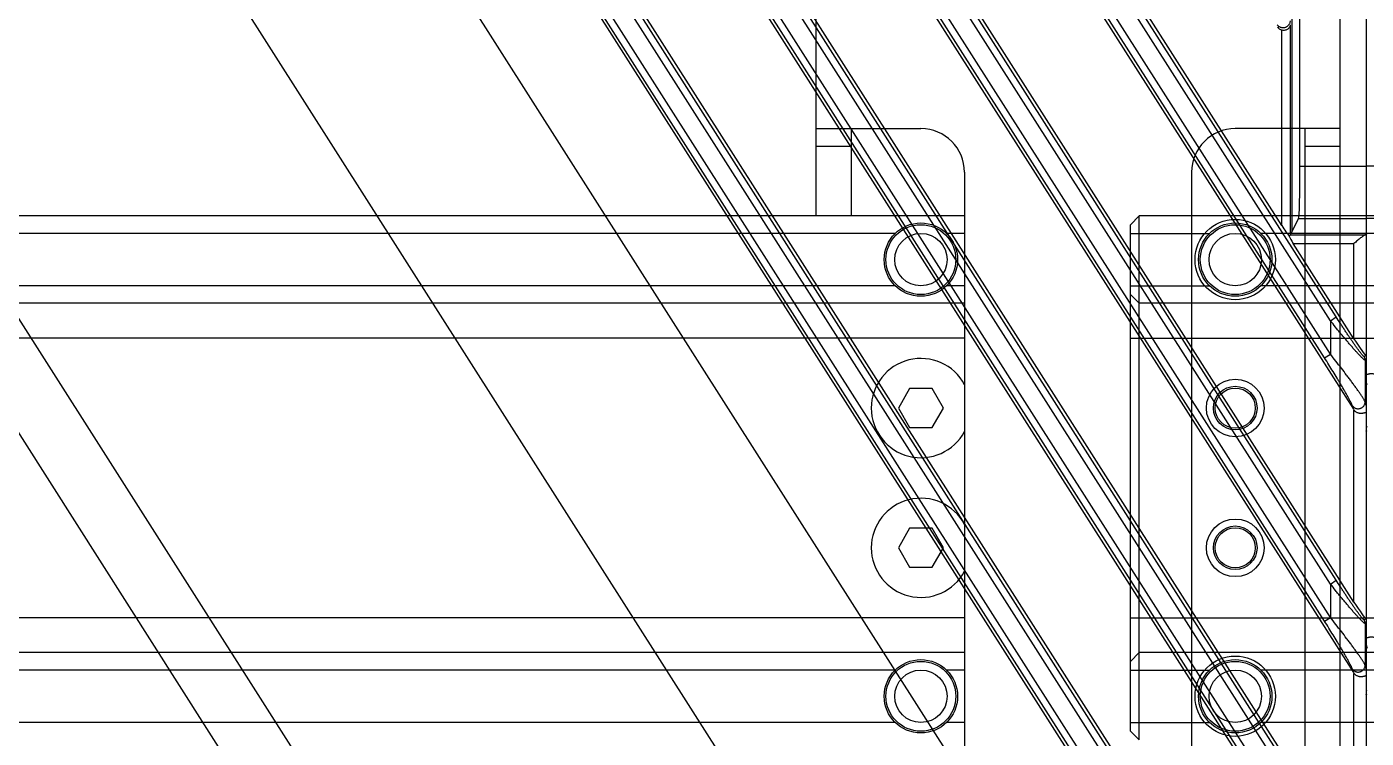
# Model space of a CAD drawing. Header units: millimetres. Extents: x 562 to 17351, y 2396 to 6995.
# Drawn here: x 14462.1 to 14538.8, y 5284.8 to 5325.5 of the extents above; entities that cross this region are included whole.
import ezdxf

# ---------------------------------------------------------------- set-up
doc = ezdxf.new("R2010")
doc.units = ezdxf.units.MM
doc.layers.add('02___PRT_ALL_AXES', color=7, linetype='Continuous')

# ---------------------------------------------------------------- blocks, each defined once
blk = doc.blocks.new('DTGCNV')
at = {"color": 7, "linetype": 'Continuous'}
for p, q in [((12716.618, 5010.197), (12716.618, 4673.197)), ((13316.618, 5010.197), (13316.618, 4672.697)), ((13136.217, 5009.497), (13315.884, 4727.477)), ((13315.918, 4731.517), (13138.825, 5009.497)), ((13145.821, 5009.497), (13315.884, 4742.552)), ((13315.918, 4746.593), (13148.429, 5009.497)), ((13155.425, 5009.497), (13315.884, 4757.628)), ((13311.784, 4768.157), (13158.034, 5009.497)), ((13314.903, 4732.763), (13139.328, 5008.36)), ((13314.903, 4747.839), (13148.933, 5008.36)), ((13314.903, 4762.914), (13158.537, 5008.36)), ((13314.231, 4730.419), (13137.436, 5007.932)), ((13314.567, 4730.633), (13137.772, 5008.146)), ((13314.567, 4732.549), (13138.992, 5008.146)), ((13314.231, 4745.494), (13147.04, 5007.932)), ((13314.567, 4745.708), (13147.376, 5008.146)), ((13314.567, 4747.625), (13148.596, 5008.146)), ((13314.231, 4760.57), (13156.644, 5007.932)), ((13314.567, 4760.784), (13156.98, 5008.146)), ((13314.567, 4762.7), (13158.201, 5008.146)), ((13122.275, 5005.363), (13314.224, 4704.063)), ((13129.327, 5005.237), (13315.884, 4712.401)), ((13315.918, 4716.442), (13131.855, 5005.363)), ((13298.047, 4708.984), (13109.906, 5004.305)), ((13314.567, 4715.558), (13130.913, 5003.836)), ((13314.567, 4717.474), (13132.134, 5003.836)), ((13314.903, 4717.688), (13132.47, 5004.051)), ((13314.231, 4715.344), (13130.577, 5003.622)), ((13149.851, 4903.451), (13275.555, 4706.135)), ((13273.331, 4703.111), (13194.982, 4826.095)), ((13312.371, 4767.796), (13312.371, 4807.099)), ((13312.821, 4771.544), (13312.821, 4803.35)), ((13311.784, 4768.157), (13311.784, 4779.351)), ((13312.284, 4767.622), (13312.284, 4779.648)), ((12720.416, 4771.544), (12716.618, 4771.544)), ((13312.821, 4771.544), (13316.618, 4771.544)), ((12720.49, 4768.548), (12716.618, 4768.548)), ((13312.284, 4767.622), (13312.747, 4768.548)), ((13312.747, 4768.548), (13316.618, 4768.548)), ((13312.201, 4767.539), (13312.283, 4767.622)), ((13312.283, 4767.622), (13316.581, 4767.622)), ((13312.443, 4767.122), (13315.918, 4767.122)), ((13315.918, 4761.668), (13312.443, 4767.122)), ((13315.918, 4761.668), (13315.918, 4767.122)), ((13314.567, 4762.7), (13314.903, 4762.914)), ((13314.567, 4762.7), (13314.567, 4760.784)), ((13314.231, 4760.57), (13314.567, 4760.784)), ((13316.605, 4760.682), (13316.497, 4760.65)), ((13316.618, 4760.453), (13316.559, 4760.436)), ((13316.559, 4760.436), (13316.559, 4758.044)), ((12716.677, 4759.021), (12716.618, 4759.224)), ((13315.884, 4757.628), (13315.825, 4757.83)), ((13315.918, 4746.593), (13315.918, 4757.581)), ((13316.618, 4757.842), (13316.559, 4758.044)), ((12716.677, 4756.63), (12716.618, 4756.612)), ((13314.567, 4747.625), (13314.903, 4747.839)), ((13314.567, 4747.625), (13314.567, 4745.708)), ((13314.231, 4745.494), (13314.567, 4745.708)), ((13316.605, 4745.606), (13316.497, 4745.575)), ((13316.618, 4745.378), (13316.559, 4745.36)), ((13316.559, 4745.36), (13316.559, 4742.969)), ((12716.618, 4744.148), (12716.677, 4743.946)), ((13316.618, 4742.766), (13316.559, 4742.969)), ((13315.884, 4742.552), (13315.825, 4742.755)), ((13315.918, 4731.517), (13315.918, 4742.505)), ((12716.618, 4741.537), (12716.677, 4741.554))]:
    blk.add_line(p, q, dxfattribs=at)
for centre in [(13316.158, 4760.435), (13316.158, 4745.36)]:
    blk.add_arc(centre, 0.402, 0.12821, 32.37179, dxfattribs=at)
for centre, major_axis, ratio, start_param, end_param in [((13311.871, 4779.749), (-0.052, 0.405), 0.97951, -4.264838, -3.490965), ((13312.743, 4771.544), (0, 3), 0.026186, -3.089233, -1.570796), ((12717.318, 4767.633), (0.7, 0), 0.052408, 3.141593, 3.470593), ((13311.784, 4768.239), (-0.499, 0.789), 0.046753, -4.638574, -3.652279), ((13312.495, 4767.122), (-0.321, 0.499), 0.073624, 0.537273, 1.523567), ((13311.784, 4767.623), (0.5, 0), 0.052408, -0.05236, -0.02618), ((13315.918, 4767.633), (0.7, 0), 0.052408, -0.329, 0), ((13315.918, 4761.782), (-0.698, 1.104), 0.046753, -4.638574, -3.259594), ((13316.217, 4757.852), (-0.117, 0.402), 0.954439, -4.415997, -4.276035), ((13315.918, 4746.707), (-0.698, 1.104), 0.046753, -4.638574, -3.259594), ((13316.217, 4742.777), (-0.117, 0.402), 0.954439, -4.415997, -4.276035)]:
    blk.add_ellipse(centre, major_axis=major_axis, ratio=ratio, start_param=start_param, end_param=end_param, dxfattribs=at)
for points, knots in [([(13312.257, 4779.86), (13312.257, 4779.839), (13312.253, 4779.797), (13312.237, 4779.735), (13312.212, 4779.677), (13312.177, 4779.624), (13312.135, 4779.577), (13312.085, 4779.537), (13312.029, 4779.505), (13311.969, 4779.482), (13311.906, 4779.469), (13311.842, 4779.466), (13311.778, 4779.473), (13311.716, 4779.49), (13311.658, 4779.516), (13311.605, 4779.552), (13311.558, 4779.595), (13311.532, 4779.628), (13311.521, 4779.645)], [0, 0, 0, 0, 0.061771, 0.123674, 0.185724, 0.247974, 0.310429, 0.373081, 0.435901, 0.498841, 0.561846, 0.62485, 0.687789, 0.750605, 0.813254, 0.8757, 0.937956, 1, 1, 1, 1]), ([(13311.784, 4779.351), (13311.818, 4779.343), (13311.888, 4779.335), (13311.988, 4779.345), (13312.077, 4779.374), (13312.151, 4779.415), (13312.209, 4779.467), (13312.25, 4779.524), (13312.276, 4779.585), (13312.283, 4779.627), (13312.284, 4779.648)], [0, 0, 0, 0, 0.160899, 0.314742, 0.456494, 0.584742, 0.700638, 0.806545, 0.905309, 1, 1, 1, 1]), ([(13316.581, 4767.622), (13316.577, 4767.621), (13316.569, 4767.619), (13316.557, 4767.615), (13316.544, 4767.609), (13316.523, 4767.599), (13316.496, 4767.583), (13316.461, 4767.56), (13316.423, 4767.533), (13316.368, 4767.492), (13316.295, 4767.436), (13316.205, 4767.362), (13316.111, 4767.285), (13316.015, 4767.204), (13315.951, 4767.15), (13315.918, 4767.122)], [0, 0, 0, 0, 0.013463, 0.028958, 0.046471, 0.065932, 0.110248, 0.160922, 0.216933, 0.277361, 0.408429, 0.549248, 0.696374, 0.84732, 1, 1, 1, 1]), ([(13316.497, 4760.65), (13316.495, 4760.649), (13316.492, 4760.65), (13316.488, 4760.651), (13316.482, 4760.654), (13316.474, 4760.659), (13316.464, 4760.667), (13316.452, 4760.678), (13316.438, 4760.691), (13316.423, 4760.707), (13316.4, 4760.732), (13316.369, 4760.768), (13316.33, 4760.817), (13316.287, 4760.872), (13316.241, 4760.932), (13316.193, 4760.996), (13316.125, 4761.088), (13316.037, 4761.21), (13315.929, 4761.363), (13315.819, 4761.523), (13315.706, 4761.688), (13315.593, 4761.857), (13315.478, 4762.029), (13315.363, 4762.203), (13315.248, 4762.379), (13315.094, 4762.616), (13314.979, 4762.795), (13314.903, 4762.914)], [0, 0, 0, 0, 0.001988, 0.003277, 0.004801, 0.008605, 0.013451, 0.019328, 0.026206, 0.034036, 0.042764, 0.062675, 0.085465, 0.110691, 0.137955, 0.166932, 0.197336, 0.261568, 0.329268, 0.399486, 0.471568, 0.545042, 0.619552, 0.694837, 0.77068, 0.84692, 1, 1, 1, 1]), ([(13316.559, 4760.436), (13316.557, 4760.435), (13316.552, 4760.436), (13316.544, 4760.438), (13316.535, 4760.443), (13316.523, 4760.449), (13316.51, 4760.458), (13316.489, 4760.474), (13316.459, 4760.499), (13316.42, 4760.535), (13316.375, 4760.578), (13316.326, 4760.627), (13316.273, 4760.682), (13316.216, 4760.742), (13316.135, 4760.829), (13316.028, 4760.948), (13315.894, 4761.098), (13315.755, 4761.258), (13315.612, 4761.425), (13315.466, 4761.598), (13315.318, 4761.775), (13315.169, 4761.956), (13315.019, 4762.139), (13314.817, 4762.387), (13314.667, 4762.574), (13314.567, 4762.7)], [0, 0, 0, 0, 0.002036, 0.004765, 0.008306, 0.012701, 0.017956, 0.024063, 0.038745, 0.05652, 0.077106, 0.100208, 0.125538, 0.152825, 0.181822, 0.244102, 0.310933, 0.381227, 0.454167, 0.529124, 0.605619, 0.683271, 0.76177, 0.840872, 1, 1, 1, 1]), ([(13315.825, 4757.83), (13315.823, 4757.836), (13315.819, 4757.849), (13315.808, 4757.878), (13315.791, 4757.919), (13315.766, 4757.974), (13315.736, 4758.035), (13315.702, 4758.103), (13315.651, 4758.201), (13315.58, 4758.332), (13315.488, 4758.497), (13315.39, 4758.67), (13315.286, 4758.849), (13315.178, 4759.033), (13315.067, 4759.22), (13314.914, 4759.474), (13314.717, 4759.795), (13314.477, 4760.182), (13314.313, 4760.44), (13314.231, 4760.57)], [0, 0, 0, 0, 0.005901, 0.012735, 0.028952, 0.048163, 0.069902, 0.093761, 0.1194, 0.174923, 0.234768, 0.297789, 0.363198, 0.430435, 0.499095, 0.568871, 0.710853, 0.85493, 1, 1, 1, 1]), ([(13316.559, 4758.044), (13316.557, 4758.05), (13316.553, 4758.061), (13316.541, 4758.087), (13316.522, 4758.124), (13316.494, 4758.174), (13316.46, 4758.23), (13316.422, 4758.292), (13316.362, 4758.385), (13316.278, 4758.511), (13316.167, 4758.671), (13316.046, 4758.841), (13315.917, 4759.02), (13315.782, 4759.205), (13315.641, 4759.394), (13315.446, 4759.654), (13315.194, 4759.985), (13314.884, 4760.384), (13314.673, 4760.65), (13314.567, 4760.784)], [0, 0, 0, 0, 0.00509, 0.010986, 0.025069, 0.041978, 0.061422, 0.083117, 0.106791, 0.15915, 0.216898, 0.278823, 0.34401, 0.411766, 0.481566, 0.552988, 0.699417, 0.848964, 1, 1, 1, 1]), ([(13316.618, 4760.683), (13316.618, 4760.682), (13316.618, 4760.681), (13316.618, 4760.679), (13316.617, 4760.678), (13316.615, 4760.677), (13316.613, 4760.677), (13316.611, 4760.678), (13316.608, 4760.68), (13316.606, 4760.681), (13316.605, 4760.682)], [0, 0, 0, 0, 0.134296, 0.239838, 0.325336, 0.408088, 0.50825, 0.637794, 0.80127, 1, 1, 1, 1]), ([(12717.318, 4759.485), (12717.303, 4759.503), (12717.269, 4759.537), (12717.21, 4759.58), (12717.147, 4759.613), (12717.082, 4759.637), (12717.017, 4759.652), (12716.954, 4759.66), (12716.895, 4759.661), (12716.84, 4759.656), (12716.797, 4759.649), (12716.766, 4759.642), (12716.739, 4759.636), (12716.714, 4759.628), (12716.69, 4759.621), (12716.676, 4759.617), (12716.662, 4759.613), (12716.651, 4759.612), (12716.64, 4759.612), (12716.632, 4759.615), (12716.625, 4759.621), (12716.621, 4759.63), (12716.619, 4759.641), (12716.618, 4759.649), (12716.618, 4759.654)], [0, 0, 0, 0, 0.092092, 0.18383, 0.274482, 0.363041, 0.448376, 0.529457, 0.605459, 0.675766, 0.739913, 0.769539, 0.797439, 0.847676, 0.869774, 0.889641, 0.907107, 0.922074, 0.934647, 0.945489, 0.956057, 0.968087, 0.982675, 1, 1, 1, 1]), ([(13315.825, 4757.83), (13315.836, 4757.813), (13315.862, 4757.781), (13315.908, 4757.74), (13315.96, 4757.706), (13316.018, 4757.681), (13316.079, 4757.666), (13316.142, 4757.659), (13316.206, 4757.663), (13316.268, 4757.676), (13316.328, 4757.698), (13316.383, 4757.73), (13316.433, 4757.769), (13316.476, 4757.815), (13316.511, 4757.867), (13316.538, 4757.923), (13316.554, 4757.983), (13316.559, 4758.024), (13316.559, 4758.044)], [0, 0, 0, 0, 0.061114, 0.122614, 0.184534, 0.246921, 0.309743, 0.372937, 0.436398, 0.5, 0.563602, 0.627063, 0.690257, 0.753079, 0.815466, 0.877386, 0.938886, 1, 1, 1, 1]), ([(13315.918, 4757.581), (13315.934, 4757.562), (13315.968, 4757.528), (13316.026, 4757.486), (13316.089, 4757.452), (13316.154, 4757.428), (13316.219, 4757.413), (13316.282, 4757.406), (13316.342, 4757.405), (13316.397, 4757.409), (13316.439, 4757.416), (13316.471, 4757.423), (13316.498, 4757.43), (13316.523, 4757.437), (13316.546, 4757.444), (13316.561, 4757.449), (13316.574, 4757.452), (13316.586, 4757.454), (13316.596, 4757.454), (13316.605, 4757.451), (13316.611, 4757.445), (13316.616, 4757.436), (13316.618, 4757.424), (13316.618, 4757.416), (13316.618, 4757.412)], [0, 0, 0, 0, 0.092092, 0.18383, 0.274482, 0.363041, 0.448376, 0.529457, 0.605459, 0.675766, 0.739913, 0.769539, 0.797439, 0.847676, 0.869774, 0.889641, 0.907107, 0.922074, 0.934647, 0.945489, 0.956057, 0.968087, 0.982675, 1, 1, 1, 1]), ([(12716.618, 4756.382), (12716.618, 4756.383), (12716.618, 4756.385), (12716.619, 4756.386), (12716.62, 4756.388), (12716.622, 4756.388), (12716.624, 4756.388), (12716.626, 4756.387), (12716.628, 4756.386), (12716.63, 4756.385), (12716.631, 4756.384)], [0, 0, 0, 0, 0.134296, 0.239838, 0.325336, 0.408088, 0.50825, 0.637794, 0.80127, 1, 1, 1, 1]), ([(13316.559, 4745.36), (13316.557, 4745.36), (13316.552, 4745.36), (13316.544, 4745.363), (13316.535, 4745.367), (13316.523, 4745.374), (13316.51, 4745.383), (13316.489, 4745.399), (13316.459, 4745.424), (13316.42, 4745.46), (13316.375, 4745.503), (13316.326, 4745.552), (13316.273, 4745.607), (13316.216, 4745.667), (13316.135, 4745.754), (13316.028, 4745.872), (13315.894, 4746.023), (13315.755, 4746.183), (13315.612, 4746.35), (13315.466, 4746.522), (13315.318, 4746.7), (13315.169, 4746.88), (13315.019, 4747.064), (13314.817, 4747.312), (13314.667, 4747.499), (13314.567, 4747.625)], [0, 0, 0, 0, 0.002036, 0.004765, 0.008306, 0.012701, 0.017956, 0.024063, 0.038745, 0.05652, 0.077106, 0.100208, 0.125538, 0.152825, 0.181822, 0.244102, 0.310933, 0.381227, 0.454167, 0.529124, 0.605619, 0.683271, 0.76177, 0.840872, 1, 1, 1, 1]), ([(13316.497, 4745.575), (13316.495, 4745.574), (13316.492, 4745.574), (13316.488, 4745.576), (13316.482, 4745.578), (13316.474, 4745.583), (13316.464, 4745.592), (13316.452, 4745.603), (13316.438, 4745.616), (13316.423, 4745.632), (13316.4, 4745.657), (13316.369, 4745.693), (13316.33, 4745.742), (13316.287, 4745.796), (13316.241, 4745.856), (13316.193, 4745.92), (13316.125, 4746.013), (13316.037, 4746.135), (13315.929, 4746.288), (13315.819, 4746.447), (13315.706, 4746.612), (13315.593, 4746.781), (13315.478, 4746.953), (13315.363, 4747.128), (13315.248, 4747.304), (13315.094, 4747.541), (13314.979, 4747.719), (13314.903, 4747.839)], [0, 0, 0, 0, 0.001988, 0.003277, 0.004801, 0.008605, 0.013451, 0.019328, 0.026206, 0.034036, 0.042764, 0.062675, 0.085465, 0.110691, 0.137955, 0.166932, 0.197336, 0.261568, 0.329268, 0.399486, 0.471568, 0.545042, 0.619552, 0.694837, 0.77068, 0.84692, 1, 1, 1, 1]), ([(13315.825, 4742.755), (13315.823, 4742.761), (13315.819, 4742.773), (13315.808, 4742.802), (13315.791, 4742.843), (13315.766, 4742.898), (13315.736, 4742.96), (13315.702, 4743.027), (13315.651, 4743.126), (13315.58, 4743.257), (13315.488, 4743.422), (13315.39, 4743.595), (13315.286, 4743.774), (13315.178, 4743.957), (13315.067, 4744.144), (13314.914, 4744.398), (13314.717, 4744.719), (13314.477, 4745.107), (13314.313, 4745.365), (13314.231, 4745.494)], [0, 0, 0, 0, 0.005901, 0.012735, 0.028952, 0.048163, 0.069902, 0.093761, 0.1194, 0.174923, 0.234768, 0.297789, 0.363198, 0.430435, 0.499095, 0.568871, 0.710853, 0.85493, 1, 1, 1, 1]), ([(13316.559, 4742.969), (13316.557, 4742.974), (13316.553, 4742.986), (13316.541, 4743.011), (13316.522, 4743.049), (13316.494, 4743.098), (13316.46, 4743.155), (13316.422, 4743.217), (13316.362, 4743.31), (13316.278, 4743.435), (13316.167, 4743.595), (13316.046, 4743.766), (13315.917, 4743.945), (13315.782, 4744.129), (13315.641, 4744.319), (13315.446, 4744.579), (13315.194, 4744.909), (13314.884, 4745.308), (13314.673, 4745.575), (13314.567, 4745.708)], [0, 0, 0, 0, 0.00509, 0.010986, 0.025069, 0.041978, 0.061422, 0.083117, 0.106791, 0.15915, 0.216898, 0.278823, 0.34401, 0.411766, 0.481566, 0.552988, 0.699417, 0.848964, 1, 1, 1, 1]), ([(13316.618, 4745.608), (13316.618, 4745.607), (13316.618, 4745.605), (13316.618, 4745.604), (13316.617, 4745.602), (13316.615, 4745.602), (13316.613, 4745.602), (13316.611, 4745.603), (13316.608, 4745.604), (13316.606, 4745.605), (13316.605, 4745.606)], [0, 0, 0, 0, 0.134296, 0.239838, 0.325336, 0.408088, 0.50825, 0.637794, 0.80127, 1, 1, 1, 1]), ([(12717.318, 4744.409), (12717.303, 4744.428), (12717.269, 4744.462), (12717.21, 4744.504), (12717.147, 4744.538), (12717.082, 4744.562), (12717.017, 4744.577), (12716.954, 4744.584), (12716.895, 4744.585), (12716.84, 4744.581), (12716.797, 4744.574), (12716.766, 4744.567), (12716.739, 4744.56), (12716.714, 4744.553), (12716.69, 4744.546), (12716.676, 4744.541), (12716.662, 4744.538), (12716.651, 4744.536), (12716.64, 4744.536), (12716.632, 4744.539), (12716.625, 4744.545), (12716.621, 4744.554), (12716.619, 4744.566), (12716.618, 4744.574), (12716.618, 4744.578)], [0, 0, 0, 0, 0.092092, 0.18383, 0.274482, 0.363041, 0.448376, 0.529457, 0.605459, 0.675766, 0.739913, 0.769539, 0.797439, 0.847676, 0.869774, 0.889641, 0.907107, 0.922074, 0.934647, 0.945489, 0.956057, 0.968087, 0.982675, 1, 1, 1, 1]), ([(13315.825, 4742.755), (13315.836, 4742.738), (13315.862, 4742.706), (13315.908, 4742.664), (13315.96, 4742.631), (13316.018, 4742.606), (13316.079, 4742.59), (13316.142, 4742.584), (13316.206, 4742.587), (13316.268, 4742.601), (13316.328, 4742.623), (13316.383, 4742.654), (13316.433, 4742.693), (13316.476, 4742.74), (13316.511, 4742.792), (13316.538, 4742.848), (13316.554, 4742.907), (13316.559, 4742.948), (13316.559, 4742.969)], [0, 0, 0, 0, 0.061114, 0.122614, 0.184534, 0.246921, 0.309743, 0.372937, 0.436398, 0.5, 0.563602, 0.627063, 0.690257, 0.753079, 0.815466, 0.877386, 0.938886, 1, 1, 1, 1]), ([(13315.918, 4742.505), (13315.934, 4742.487), (13315.968, 4742.453), (13316.026, 4742.41), (13316.089, 4742.377), (13316.154, 4742.353), (13316.219, 4742.338), (13316.282, 4742.33), (13316.342, 4742.329), (13316.397, 4742.334), (13316.439, 4742.341), (13316.471, 4742.348), (13316.498, 4742.354), (13316.523, 4742.362), (13316.546, 4742.369), (13316.561, 4742.373), (13316.574, 4742.377), (13316.586, 4742.378), (13316.596, 4742.378), (13316.605, 4742.375), (13316.611, 4742.369), (13316.616, 4742.36), (13316.618, 4742.349), (13316.618, 4742.341), (13316.618, 4742.336)], [0, 0, 0, 0, 0.092092, 0.18383, 0.274482, 0.363041, 0.448376, 0.529457, 0.605459, 0.675766, 0.739913, 0.769539, 0.797439, 0.847676, 0.869774, 0.889641, 0.907107, 0.922074, 0.934647, 0.945489, 0.956057, 0.968087, 0.982675, 1, 1, 1, 1]), ([(12716.618, 4741.307), (12716.618, 4741.308), (12716.618, 4741.309), (12716.619, 4741.311), (12716.62, 4741.312), (12716.622, 4741.313), (12716.624, 4741.313), (12716.626, 4741.312), (12716.628, 4741.31), (12716.63, 4741.309), (12716.631, 4741.308)], [0, 0, 0, 0, 0.134296, 0.239838, 0.325336, 0.408088, 0.50825, 0.637794, 0.80127, 1, 1, 1, 1])]:
    blk.add_open_spline(points, degree=3, knots=knots, dxfattribs=at)
blk = doc.blocks.new('*U61')
blk.add_blockref('DTGCNV', (-13016.618, -4845.197))
blk = doc.blocks.new('*U62')
at = {"color": 0, "linetype": 'ByBlock', "lineweight": -2, "transparency": 16777216}
for p in [(1800, 1350), (2400, 1350)]:
    blk.add_blockref('*U61', p, dxfattribs=at)
blk = doc.blocks.new('rygdvx')
at = {"color": 114, "linetype": 'Continuous', "true_color": 0x139b48}
for p, q in [((14252.558, 10963.585), (14252.558, 11298.585)), ((14222.558, 11058.585), (14222.558, 11208.585)), ((14222.558, 11063.585), (14228.558, 11063.585)), ((14224.558, 11063.585), (14224.558, 11058.585)), ((14252.558, 11063.585), (14246.558, 11063.585)), ((14250.558, 11023.585), (14250.558, 11063.585)), ((14222.558, 11062.585), (14224.558, 11062.585)), ((14250.558, 11062.585), (14252.558, 11062.585)), ((14231.058, 11061.085), (14231.058, 11026.085)), ((14244.058, 11061.085), (14244.058, 11026.085)), ((13640.558, 11058.085), (13641.058, 11058.585)), ((13640.558, 11029.085), (13640.558, 11058.085)), ((13641.058, 11028.585), (13641.058, 11058.585)), ((13664.058, 11058.585), (13641.058, 11058.585)), ((14231.058, 11058.585), (13677.058, 11058.585)), ((13640.558, 11057.585), (13645.088, 11057.585)), ((14231.058, 11057.585), (14230.028, 11057.585)), ((13640.558, 11054.585), (13645.088, 11054.585)), ((14231.058, 11054.585), (14230.028, 11054.585)), ((13640.558, 11054.085), (13641.058, 11053.585)), ((13664.058, 11053.585), (13641.058, 11053.585)), ((14231.058, 11053.585), (13677.058, 11053.585)), ((13640.558, 11051.585), (13664.058, 11051.585)), ((14231.058, 11051.585), (13677.058, 11051.585)), ((14227.913, 11048.702), (14227.268, 11047.585)), ((14229.203, 11048.702), (14227.913, 11048.702)), ((14229.848, 11047.585), (14229.203, 11048.702)), ((14227.268, 11047.585), (14227.913, 11046.468)), ((14229.203, 11046.468), (14229.848, 11047.585)), ((14227.913, 11046.468), (14229.203, 11046.468)), ((14227.913, 11040.702), (14227.268, 11039.585)), ((14229.203, 11040.702), (14227.913, 11040.702)), ((14229.848, 11039.585), (14229.203, 11040.702)), ((14227.268, 11039.585), (14227.913, 11038.468)), ((14229.203, 11038.468), (14229.848, 11039.585)), ((14227.913, 11038.468), (14229.203, 11038.468)), ((13640.558, 11035.585), (13664.058, 11035.585)), ((14231.058, 11035.585), (13677.058, 11035.585)), ((13640.558, 11033.085), (13641.058, 11033.585)), ((13664.058, 11033.585), (13641.058, 11033.585)), ((14231.058, 11033.585), (13677.058, 11033.585)), ((13640.558, 11032.585), (13645.088, 11032.585)), ((14231.058, 11032.585), (14230.028, 11032.585)), ((13640.558, 11029.585), (13645.088, 11029.585)), ((13640.558, 11029.085), (13641.058, 11028.585)), ((14231.058, 11029.585), (14230.028, 11029.585))]:
    blk.add_line(p, q, dxfattribs=at)
for centre, radius in [((14228.558, 11056.085), 2), ((14246.558, 11056.085), 2.3), ((14246.558, 11056.085), 2), ((14228.558, 11056.085), 1.5), ((14246.558, 11056.085), 1.5), ((13646.558, 11047.585), 1.65), ((13646.558, 11047.585), 1.15), ((13646.558, 11039.585), 1.65), ((13646.558, 11039.585), 1.15), ((14228.558, 11031.085), 2), ((14246.558, 11031.085), 2.3), ((14246.558, 11031.085), 2), ((14228.558, 11031.085), 1.5), ((14246.558, 11031.085), 1.5)]:
    blk.add_circle(centre, radius, dxfattribs=at)
for centre, start, end in [((14228.558, 11061.085), 0, 90), ((14246.558, 11061.085), 90, 180)]:
    blk.add_arc(centre, 2.5, start, end, dxfattribs=at)
at = {"layer": '02___PRT_ALL_AXES', "color": 114, "linetype": 'Continuous', "true_color": 0x139b48}
for p, q in [((13660.088, 11057.585), (13648.028, 11057.585)), ((14227.088, 11057.585), (13681.028, 11057.585)), ((13660.088, 11054.585), (13648.028, 11054.585)), ((14227.088, 11054.585), (13681.028, 11054.585)), ((13660.088, 11032.585), (13648.028, 11032.585)), ((14227.088, 11032.585), (13681.028, 11032.585)), ((13660.088, 11029.585), (13648.028, 11029.585)), ((14227.088, 11029.585), (13681.028, 11029.585))]:
    blk.add_line(p, q, dxfattribs=at)
for centre, radius in [((13646.558, 11056.085), 2.1), ((14228.558, 11056.085), 2.1), ((14246.558, 11047.585), 1.25), ((14246.558, 11039.585), 1.25), ((13646.558, 11031.085), 2.1), ((14228.558, 11031.085), 2.1)]:
    blk.add_circle(centre, radius, dxfattribs=at)
for centre in [(14228.558, 11047.585), (14228.558, 11039.585)]:
    blk.add_arc(centre, 2.84, 28.08421, 331.91579, dxfattribs=at)
blk = doc.blocks.new('*U139')
blk.add_blockref('rygdvx', (-13946.558, -11136.347))
blk = doc.blocks.new('*U141')
at = {"color": 0, "linetype": 'ByBlock', "lineweight": -2, "transparency": 16777216}
for p in [(1800, 0), (2400, 0)]:
    blk.add_blockref('*U139', p, dxfattribs=at)

msp = doc.modelspace()

# ---------------------------------------------------------------- block references
for name, p in [('*U141', (12431.316, 5392.479)), ('*U62', (12438.816, 4041.217))]:
    msp.add_blockref(name, p)

doc.saveas('drawing.dxf')
